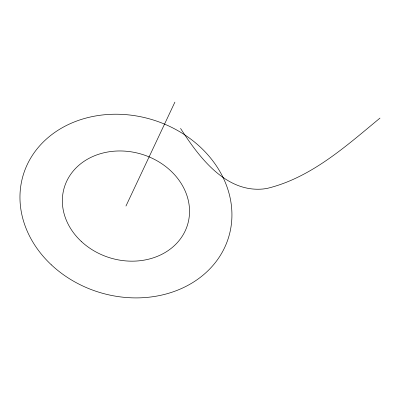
<?xml version="1.0" encoding="UTF-8"?>
<svg xmlns="http://www.w3.org/2000/svg" width="400" height="400" viewBox="0 0 400 400"><rect width="100%" height="100%" fill="white"/><g stroke="black" fill="none" stroke-linecap="round" stroke-linejoin="round"><path stroke-width="0.6" d="M125.945 206.065L174.915 102.095M380 118.085C346.19 145.985 311.49 177.43 267.83 188.235A42.99 18.195 -26.5 0 1 262.64 189.04C224.945 192.28 198.605 156.405 180.55 128.425M51.38 264.86A107.305 90.3 16.8 0 0 228.46 237.765A107.305 90.3 16.8 0 0 97.995 115.565A107.305 90.3 16.8 0 0 51.38 264.86M81.205 241.345A64.385 54.18 16.8 0 0 187.455 225.085A64.385 54.18 16.8 0 0 109.175 151.765A64.385 54.18 16.8 0 0 81.205 241.345"/></g></svg>
